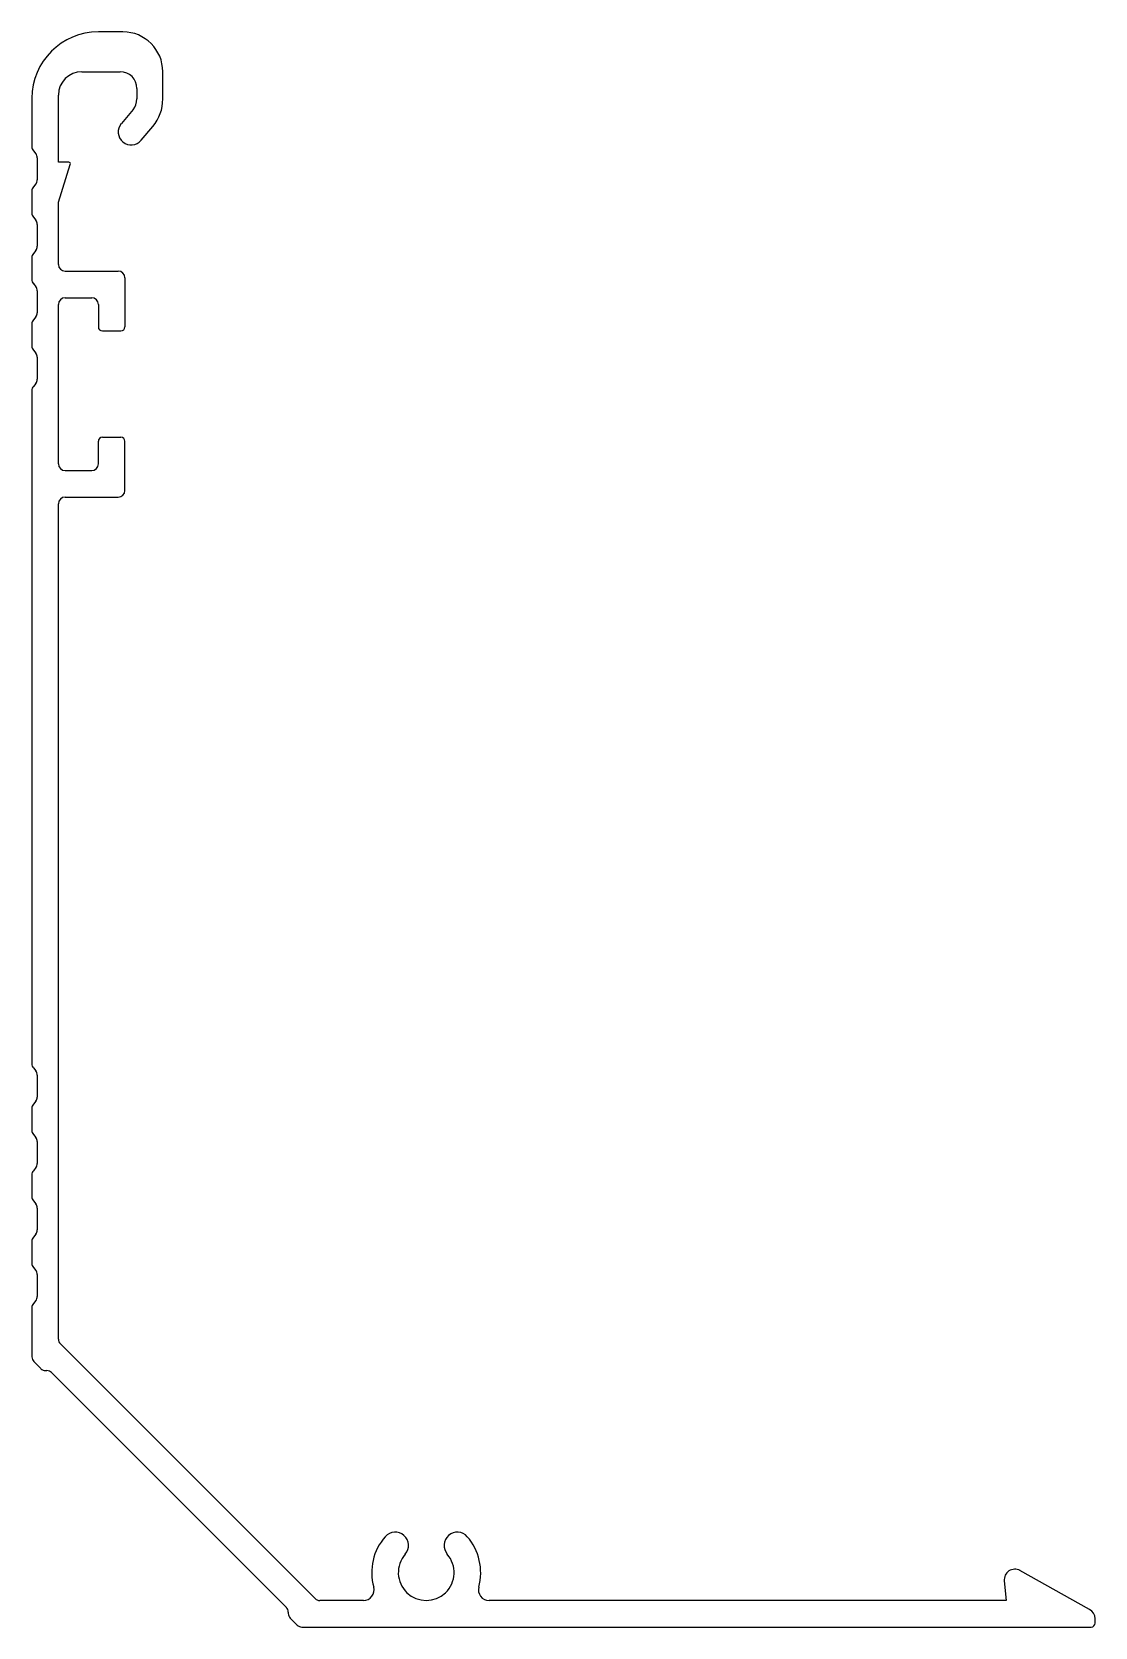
# Model space of a CAD drawing. Extents: x 832 to 912, y 219 to 339.
import ezdxf

# ---------------------------------------------------------------- set-up
doc = ezdxf.new("R2010")
doc.units = 0
doc.layers.get('0').update_dxf_attribs({"linetype": 'CONTINUOUS'})

msp = doc.modelspace()

# ---------------------------------------------------------------- linework, layer by layer
for p, q in [((838.73, 339.02), (836.88, 339.02)), ((835.63, 336.02), (838.53, 336.02)), ((841.73, 333.97), (841.73, 336.02)), ((831.88, 334.02), (831.88, 330.39)), ((833.88, 329.22), (833.88, 334.27)), ((839.78, 334.77), (839.78, 333.97)), ((839.49, 333.17), (838.61, 332.12)), ((840.1, 330.87), (840.98, 331.91)), ((831.99, 330.08), (832.17, 329.85)), ((832.28, 329.54), (832.28, 327.89)), ((834.65, 329.22), (833.88, 329.22)), ((833.88, 326.22), (834.77, 329.05)), ((831.88, 327.04), (831.88, 325.39)), ((832.17, 327.58), (831.99, 327.35)), ((833.88, 321.52), (833.88, 326.22)), ((831.99, 325.08), (832.17, 324.85)), ((832.28, 324.54), (832.28, 322.89)), ((831.88, 322.04), (831.88, 320.39)), ((832.17, 322.58), (831.99, 322.35)), ((834.38, 321.02), (838.38, 321.02)), ((838.88, 320.52), (838.88, 316.82)), ((831.99, 320.08), (832.17, 319.85)), ((832.28, 319.54), (832.28, 317.89)), ((833.88, 306.52), (833.88, 318.52)), ((834.38, 319.02), (836.38, 319.02)), ((836.88, 318.52), (836.88, 316.82)), ((831.88, 317.04), (831.88, 315.39)), ((832.17, 317.58), (831.99, 317.35)), ((837.18, 316.52), (838.58, 316.52)), ((831.99, 315.08), (832.17, 314.85)), ((832.28, 314.54), (832.28, 312.89)), ((831.88, 312.04), (831.88, 261.39)), ((832.17, 312.58), (831.99, 312.35)), ((837.18, 308.52), (838.58, 308.52)), ((836.88, 306.52), (836.88, 308.22)), ((838.88, 304.52), (838.88, 308.22)), ((834.38, 306.02), (836.38, 306.02)), ((834.38, 304.02), (838.38, 304.02)), ((833.88, 240.68), (833.88, 303.52)), ((831.99, 261.08), (832.17, 260.85)), ((832.28, 260.54), (832.28, 258.89)), ((831.88, 258.04), (831.88, 256.39)), ((832.17, 258.58), (831.99, 258.35)), ((831.99, 256.08), (832.17, 255.85)), ((832.28, 255.54), (832.28, 253.89)), ((832.17, 253.58), (831.99, 253.35)), ((831.88, 253.04), (831.88, 251.39)), ((831.99, 251.08), (832.17, 250.85)), ((832.28, 250.54), (832.28, 248.89)), ((832.17, 248.58), (831.99, 248.35)), ((831.88, 248.04), (831.88, 246.39)), ((831.99, 246.08), (832.17, 245.85)), ((832.28, 245.54), (832.28, 243.89)), ((831.88, 243.04), (831.88, 239.34)), ((832.17, 243.58), (831.99, 243.35)), ((853.19, 221.16), (834.03, 240.33)), ((832.03, 238.99), (832.56, 238.46)), ((832.91, 238.31), (833.01, 238.31)), ((833.36, 238.16), (851.03, 220.5)), ((911.47, 220.35), (906.22, 223.27)), ((905.04, 222.49), (905.19, 221.02)), ((856.83, 221.02), (853.54, 221.02)), ((905.19, 221.02), (866.28, 221.02)), ((851.17, 220.14), (851.17, 220.05)), ((851.32, 219.69), (851.85, 219.16)), ((911.88, 219.32), (911.88, 219.65)), ((852.2, 219.02), (911.58, 219.02))]:
    msp.add_line(p, q)
for centre, radius, start, end in [((836.88, 334.02), 5, 90, 180), ((838.73, 336.02), 3, 0, 90), ((835.63, 334.27), 1.75, 90, 180), ((838.53, 334.77), 1.25, 0, 90), ((838.53, 333.97), 1.25, 320, 0), ((838.53, 333.97), 3.2, 320, 0), ((839.35, 331.49), 0.975, 140, 320), ((832.38, 330.39), 0.5, 180, 218.6598), ((831.78, 329.54), 0.5, 360, 38.6598), ((834.65, 329.09), 0.125, 342.5077, 90), ((831.78, 327.89), 0.5, 321.3402, 0), ((832.38, 327.04), 0.5, 141.3402, 180), ((832.38, 325.39), 0.5, 180, 218.6598), ((831.78, 324.54), 0.5, 360, 38.6598), ((831.78, 322.89), 0.5, 321.3402, 0), ((832.38, 322.04), 0.5, 141.3402, 180), ((834.38, 321.52), 0.5, 180, 270), ((838.38, 320.52), 0.5, 0, 90), ((832.38, 320.39), 0.5, 180, 218.6598), ((831.78, 319.54), 0.5, 360, 38.6598), ((834.38, 318.52), 0.5, 90, 180), ((836.38, 318.52), 0.5, 0, 90), ((832.38, 317.04), 0.5, 141.3402, 180), ((831.78, 317.89), 0.5, 321.3402, 0), ((837.18, 316.82), 0.3, 180, 270), ((838.58, 316.82), 0.3, 270, 0), ((832.38, 315.39), 0.5, 180, 218.6598), ((831.78, 314.54), 0.5, 360, 38.6598), ((832.38, 312.04), 0.5, 141.3402, 180), ((831.78, 312.89), 0.5, 321.3402, 0), ((837.18, 308.22), 0.3, 90, 180), ((838.58, 308.22), 0.3, 0, 90), ((834.38, 306.52), 0.5, 180, 270), ((836.38, 306.52), 0.5, 270, 0), ((834.38, 303.52), 0.5, 90, 180), ((838.38, 304.52), 0.5, 270, 0), ((832.38, 261.39), 0.5, 180, 218.6598), ((831.78, 260.54), 0.5, 0, 38.6598), ((832.38, 258.04), 0.5, 141.3402, 180), ((831.78, 258.89), 0.5, 321.3402, 0), ((832.38, 256.39), 0.5, 180, 218.6598), ((831.78, 255.54), 0.5, 0, 38.6598), ((832.38, 253.04), 0.5, 141.3402, 180), ((831.78, 253.89), 0.5, 321.3402, 0), ((832.38, 251.39), 0.5, 180, 218.6598), ((831.78, 250.54), 0.5, 0, 38.6598), ((831.78, 248.89), 0.5, 321.3402, 0), ((832.38, 248.04), 0.5, 141.3402, 180), ((832.38, 246.39), 0.5, 180, 218.6598), ((831.78, 245.54), 0.5, 360, 38.6598), ((831.78, 243.89), 0.5, 321.3402, 360), ((832.38, 243.04), 0.5, 141.3402, 180), ((834.38, 240.68), 0.5, 180, 225), ((832.38, 239.34), 0.5, 180, 225), ((832.91, 238.81), 0.5, 225, 270), ((833.01, 237.81), 0.5, 45, 90), ((861.55, 223.12), 4.1, 138.8191, 195.3802), ((859.22, 225.16), 1, 318.8191, 138.8191), ((863.89, 225.16), 1, 41.1809, 221.1809), ((861.55, 223.12), 4.1, 344.6198, 41.1809), ((861.55, 223.12), 2.1, 138.8191, 41.1809), ((905.84, 222.57), 0.8, 60.8759, 185.9469), ((856.83, 221.82), 0.8, 270, 15.3802), ((866.28, 221.82), 0.8, 164.6198, 270), ((853.54, 221.52), 0.5, 225, 270), ((850.67, 220.14), 0.5, 0, 45), ((851.67, 220.05), 0.5, 180, 225), ((911.08, 219.65), 0.8, 360, 60.8759), ((852.2, 219.52), 0.5, 225, 270), ((911.58, 219.32), 0.3, 270, 0)]:
    msp.add_arc(centre, radius, start, end)

doc.saveas('drawing.dxf')
